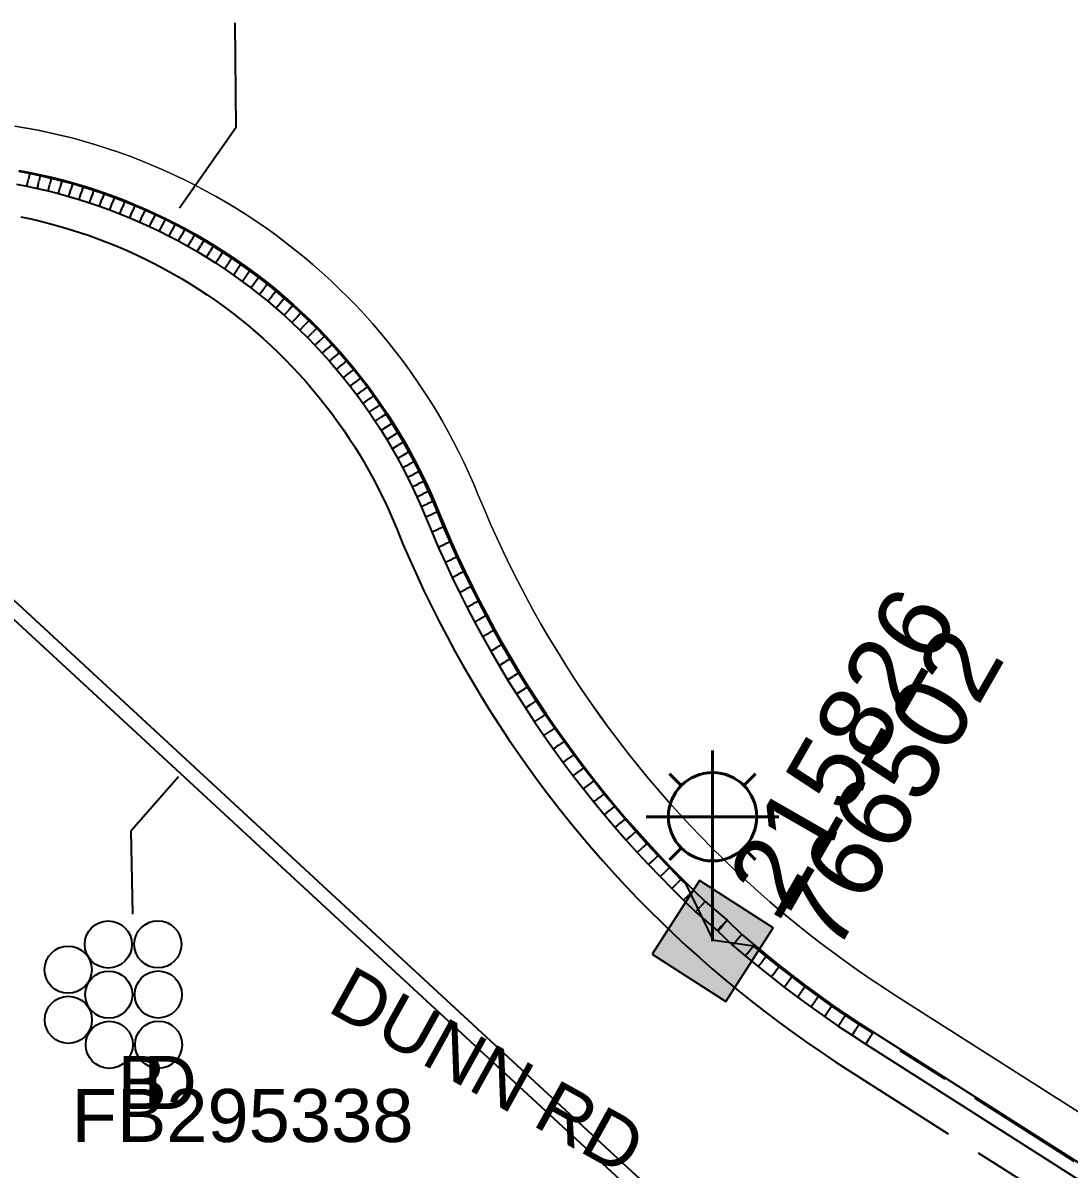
# Model space of a CAD drawing. Header units: metres. Extents: x 0 to 294317, y 0 to 6233398.
# Drawn here: x 292505.28 to 292540.79, y 6232067.26 to 6232106.16 of the extents above; entities that cross this region are included whole.
import ezdxf
from ezdxf.enums import TextEntityAlignment as Align

# ---------------------------------------------------------------- set-up
doc = ezdxf.new("R2010")
doc.units = ezdxf.units.M
doc.linetypes.add('Cable Exist UG', pattern=[8.2, 4, -1.2, 1.8, -1.2])
doc.layers.get('0').update_dxf_attribs({"color": 6})
for name, color, linetype in [('_User Miscellaneous2', 7, 'Continuous'), ('Duct_SP_EXT', 7, 'Continuous'), ('Equip_SP_SL_EXT', 7, 'Continuous'), ('Mains_HV_EXT', 7, 'Continuous'), ('Mains_SL_EXT', 7, 'Continuous'), ('SupportsUG_SP_LV_SL_EXT', 7, 'Continuous')]:
    doc.layers.add(name, color=color, linetype=linetype)
doc.layers.add('Cadastre Land Parcels_SP_EXT', color=9, linetype='Continuous', lineweight=5)
doc.layers.add('Cadastre Roads_SP_EXT', color=9, linetype='Continuous', lineweight=5)
doc.styles.add('COLUMN_LABEL', font='arial.ttf')
doc.styles.add('iecARIAL', font='arial.ttf', dxfattribs={"height": 2})
doc.styles.add('POLE_LABEL', font='arial.ttf')
doc.styles.get("Standard").update_dxf_attribs({"font": 'arial.ttf'})

# ---------------------------------------------------------------- blocks, each defined once
blk = doc.blocks.new('COLUMN_EXT')
blk.add_hatch(color=256).paths.add_polyline_path([(-1.485, 1.485), (-1.485, -1.485), (1.485, -1.485), (1.485, 1.485)])
blk.add_lwpolyline([(-1.485, -1.485), (1.485, -1.485), (1.485, 1.485), (-1.485, 1.485)], close=True)
for tag, height, style, flags, p in [('ASSET_NUM', 2.5, 'COLUMN_LABEL', 8, (2, 2)), ('STRUCTURE_PLANT_NUMBER', 0.2, 'POLE_LABEL', 9, (1.813, 0.031)), ('STREET_CODE', 0.2, 'COLUMN_LABEL', 9, (1.813, -0.2))]:
    blk.add_attdef(tag, text='', height=height, dxfattribs=dict(style=style, flags=flags)).set_placement(p, align=Align.MIDDLE_LEFT)
at = {"flags": 9}
for tag, p in [('COLUMN_TYPE', (1.813, -0.4)), ('OWNED_BY', (1.813, -0.6)), ('STATE', (1.813, -0.8)), ('USAGE', (1.813, -1)), ('LEGEND', (1.813, -1.2)), ('STREETNAME', (1.813, -1.6)), ('LOCATION', (1.813, -1.4)), ('SUBURB', (1.813, -1.8)), ('NOTES', (1.813, -2))]:
    blk.add_attdef(tag, text='', height=0.2, dxfattribs=at).set_placement(p, align=Align.MIDDLE_LEFT)
at = {"flags": 1}
blk.add_attdef('Z', (1.813, -2.351), '', height=0.2, dxfattribs=at)
blk = doc.blocks.new('DUCT_EXT')
blk.add_circle((0, 0.8), 0.8)
at = {"flags": 1}
blk.add_attdef('Z', (0, 0), '', height=0.2, dxfattribs=at)
at = {"flags": 9}
for tag, p in [('DUCT_CODE', (0, 0)), ('XSECT_TYPE', (0, -0.2)), ('FB_REFERENCE', (0, -0.4)), ('STATE', (0, -0.6)), ('NOTES', (0, -0.8))]:
    blk.add_attdef(tag, text='', height=0.2, dxfattribs=at).set_placement(p, align=Align.MIDDLE_LEFT)
blk = doc.blocks.new('SL_LANTERN_EXT')
at = {"lineweight": 40}
for p, q in [((0, 1.968), (0, 6.468)), ((-1.459, 5.676), (-1.061, 5.278)), ((1.458, 5.676), (1.06, 5.278)), ((-2.25, 4.218), (2.25, 4.218)), ((-1.459, 2.759), (-1.061, 3.157)), ((1.458, 2.759), (1.06, 3.157)), ((0, 0), (0, 2.721))]:
    blk.add_line(p, q, dxfattribs=at)
blk.add_circle((0, 4.218), 1.5, dxfattribs=at)
at = {"style": 'iecARIAL', "flags": 8}
blk.add_attdef('ASSET_NUM', (1.5, 1.5), '', height=2.5, dxfattribs=at)
for tag, p, height, flags in [('CONSTRUCTED_VOLTAGE', (0.981, -0.653), 0.2, 9), ('CONTROL_TYPE', (0.981, -0.853), 0.2, 9), ('LNUMBER', (2.181, -3.253), 2.5, 8), ('LANTERN_PURPOSE', (0.981, -1.053), 0.2, 9), ('LANTERN_TYPE', (0.981, -1.253), 0.2, 9), ('OPERATING_VOLTAGE', (0.981, -1.653), 0.2, 9), ('NO_PHASES', (0.981, -1.453), 0.2, 9), ('ORIENTATION', (0.981, -1.853), 0.2, 9), ('OWNED_BY', (0.981, -2.053), 0.2, 9), ('STATE', (0.981, -2.253), 0.2, 9), ('USAGE', (0.981, -2.453), 0.2, 9), ('CEXIST', (0.981, -2.653), 0.2, 9), ('CNEW', (0.981, -2.853), 0.2, 9), ('CNUMBER', (0.981, -3.053), 0.2, 9), ('CREMOVE', (0.981, -3.253), 0.2, 9), ('CREPLACE', (0.981, -3.453), 0.2, 9), ('LKINGHEIGHT', (0.981, -3.653), 0.2, 9), ('LBRACKET', (0.981, -3.853), 0.2, 9), ('LBRACKETVOCAB', (0.981, -4.053), 0.2, 9), ('LCATEGORY', (0.981, -4.253), 0.2, 9), ('LCHARGE1', (0.981, -4.453), 0.2, 9), ('LCHARGE1PERCENT', (0.981, -4.653), 0.2, 9), ('LCHARGE2', (0.981, -4.853), 0.2, 9), ('LCHARGE2PERCENT', (0.981, -5.053), 0.2, 9), ('LCHARGE3', (0.981, -5.253), 0.2, 9), ('LCHARGE3PERCENT', (0.981, -5.453), 0.2, 9), ('LEXIST', (0.981, -5.653), 0.2, 9), ('LLAMP', (0.981, -5.853), 0.2, 9), ('LLAMPVOCAB', (0.981, -6.053), 0.2, 9), ('LMAST', (0.981, -6.253), 0.2, 9), ('LMASTVOCAB', (0.981, -6.453), 0.2, 9), ('LNEW', (0.981, -6.653), 0.2, 9), ('LANTNUMBER', (0.981, -6.853), 0.2, 9), ('LOUTREACH', (0.981, -7.253), 0.2, 9), ('LOUTREACHVOCAB', (0.981, -7.453), 0.2, 9), ('LRATECODE', (0.981, -7.653), 0.2, 9), ('LREMOVE', (0.981, -7.853), 0.2, 9), ('LREPLACE', (0.981, -8.053), 0.2, 9), ('LTYPE', (0.981, -8.253), 0.2, 9), ('LTYPEVOCAB', (0.981, -8.453), 0.2, 9), ('LEGEND', (0.981, -8.653), 0.2, 9), ('LOCATION', (0.981, -8.853), 0.2, 9), ('NOTES', (0.981, -9.053), 0.2, 9), ('STREETNAME', (0.981, -9.253), 0.2, 9), ('SUBURB', (0.981, -9.453), 0.2, 1)]:
    blk.add_attdef(tag, p, '', height=height, dxfattribs=dict(flags=flags))

msp = doc.modelspace()

# ---------------------------------------------------------------- linework, layer by layer
at = {"layer": 'Cadastre Land Parcels_SP_EXT', "linetype": 'Continuous'}
msp.add_lwpolyline([(292505.006, 6232102.664), (292505.404, 6232102.596), (292505.801, 6232102.521), (292506.197, 6232102.437), (292506.59, 6232102.345), (292506.983, 6232102.246), (292507.372, 6232102.139), (292507.76, 6232102.024), (292508.145, 6232101.903), (292508.528, 6232101.773), (292508.908, 6232101.635), (292509.286, 6232101.49), (292509.66, 6232101.338), (292510.031, 6232101.178), (292510.399, 6232101.011), (292510.764, 6232100.837), (292511.126, 6232100.656), (292511.484, 6232100.468), (292511.837, 6232100.272), (292512.187, 6232100.07), (292512.533, 6232099.86), (292512.875, 6232099.644), (292513.212, 6232099.422), (292513.545, 6232099.192), (292513.873, 6232098.956), (292514.197, 6232098.714), (292514.516, 6232098.466), (292514.829, 6232098.21), (292515.138, 6232097.949), (292515.441, 6232097.682), (292515.74, 6232097.409), (292516.032, 6232097.13), (292516.319, 6232096.846), (292516.601, 6232096.556), (292516.876, 6232096.26), (292517.146, 6232095.959), (292517.41, 6232095.653), (292517.667, 6232095.341), (292517.919, 6232095.024), (292518.164, 6232094.703), (292518.403, 6232094.376), (292518.635, 6232094.046), (292518.861, 6232093.71), (292519.08, 6232093.371), (292519.293, 6232093.026), (292519.497, 6232092.679), (292519.696, 6232092.326), (292519.888, 6232091.97), (292520.072, 6232091.611), (292520.249, 6232091.248), (292520.419, 6232090.881), (292520.582, 6232090.511), (292520.738, 6232090.138), (292520.944, 6232089.643), (292521.156, 6232089.15), (292521.376, 6232088.662), (292521.603, 6232088.176), (292521.837, 6232087.694), (292522.078, 6232087.215), (292522.327, 6232086.74), (292522.582, 6232086.268), (292522.844, 6232085.801), (292523.113, 6232085.338), (292523.389, 6232084.877), (292523.672, 6232084.422), (292523.962, 6232083.971), (292524.257, 6232083.524), (292524.56, 6232083.082), (292524.87, 6232082.644), (292525.185, 6232082.21), (292525.506, 6232081.782), (292525.834, 6232081.357), (292526.169, 6232080.939), (292526.509, 6232080.524), (292526.856, 6232080.115), (292527.209, 6232079.712), (292527.567, 6232079.313), (292527.932, 6232078.92), (292528.302, 6232078.533), (292528.677, 6232078.15), (292529.059, 6232077.773), (292529.446, 6232077.402), (292529.838, 6232077.036), (292530.236, 6232076.677), (292530.639, 6232076.324), (292531.047, 6232075.977), (292531.461, 6232075.635), (292531.879, 6232075.3), (292532.302, 6232074.971), (292532.729, 6232074.648), (292533.162, 6232074.331), (292533.599, 6232074.021), (292534.042, 6232073.717), (292534.488, 6232073.421), (292534.938, 6232073.13), (292549.486, 6232063.868)], dxfattribs=at)
at = {"layer": 'Cadastre Roads_SP_EXT', "linetype": 'Continuous'}
msp.add_lwpolyline([(292549.486, 6232063.868), (292534.938, 6232073.13), (292534.488, 6232073.42), (292534.042, 6232073.717), (292533.599, 6232074.021), (292533.162, 6232074.331), (292532.729, 6232074.648), (292532.302, 6232074.971), (292531.879, 6232075.3), (292531.461, 6232075.635), (292531.047, 6232075.977), (292530.639, 6232076.324), (292530.236, 6232076.677), (292529.838, 6232077.036), (292529.446, 6232077.402), (292529.059, 6232077.773), (292528.677, 6232078.15), (292528.302, 6232078.533), (292527.932, 6232078.92), (292527.567, 6232079.313), (292527.209, 6232079.712), (292526.856, 6232080.115), (292526.509, 6232080.524), (292526.169, 6232080.939), (292525.834, 6232081.357), (292525.506, 6232081.782), (292525.185, 6232082.21), (292524.869, 6232082.644), (292524.56, 6232083.082), (292524.257, 6232083.524), (292523.962, 6232083.971), (292523.672, 6232084.422), (292523.389, 6232084.877), (292523.114, 6232085.338), (292522.844, 6232085.801), (292522.582, 6232086.268), (292522.327, 6232086.74), (292522.079, 6232087.215), (292521.837, 6232087.694), (292521.603, 6232088.176), (292521.376, 6232088.662), (292521.157, 6232089.15), (292520.944, 6232089.643), (292520.738, 6232090.138), (292520.583, 6232090.511), (292520.42, 6232090.881), (292520.249, 6232091.248), (292520.072, 6232091.611), (292519.888, 6232091.97), (292519.696, 6232092.326), (292519.497, 6232092.679), (292519.293, 6232093.026), (292519.08, 6232093.371), (292518.861, 6232093.71), (292518.635, 6232094.046), (292518.403, 6232094.376), (292518.164, 6232094.703), (292517.919, 6232095.024), (292517.667, 6232095.341), (292517.41, 6232095.653), (292517.146, 6232095.959), (292516.876, 6232096.26), (292516.601, 6232096.556), (292516.319, 6232096.846), (292516.032, 6232097.13), (292515.74, 6232097.409), (292515.441, 6232097.682), (292515.138, 6232097.949), (292514.829, 6232098.21), (292514.516, 6232098.466), (292514.197, 6232098.714), (292513.873, 6232098.956), (292513.545, 6232099.192), (292513.212, 6232099.422), (292512.875, 6232099.644), (292512.533, 6232099.86), (292512.187, 6232100.07), (292511.838, 6232100.272), (292511.484, 6232100.468), (292511.126, 6232100.656), (292510.764, 6232100.837), (292510.399, 6232101.011), (292510.031, 6232101.178), (292509.66, 6232101.338), (292509.286, 6232101.49), (292508.908, 6232101.635), (292508.528, 6232101.773), (292508.145, 6232101.903), (292507.76, 6232102.024), (292507.373, 6232102.139), (292506.983, 6232102.246), (292506.59, 6232102.345), (292506.197, 6232102.437), (292505.801, 6232102.52), (292505.404, 6232102.596), (292505.006, 6232102.664)], dxfattribs=at)
at = {"layer": 'Duct_SP_EXT'}
for p, q in [((292505.145, 6232101.159), (292505.513, 6232101.089)), ((292505.513, 6232101.089), (292505.466, 6232100.854)), ((292505.513, 6232101.089), (292505.879, 6232101.012)), ((292505.879, 6232101.012), (292505.827, 6232100.777)), ((292505.879, 6232101.012), (292506.246, 6232100.926)), ((292506.246, 6232100.926), (292506.19, 6232100.693)), ((292506.246, 6232100.926), (292506.611, 6232100.834)), ((292505.059, 6232100.687), (292505.418, 6232100.619)), ((292505.418, 6232100.619), (292505.466, 6232100.854)), ((292505.418, 6232100.619), (292505.775, 6232100.543)), ((292505.775, 6232100.543), (292505.827, 6232100.777)), ((292505.775, 6232100.543), (292506.133, 6232100.459)), ((292506.133, 6232100.459), (292506.19, 6232100.693)), ((292506.489, 6232100.37), (292506.55, 6232100.602)), ((292506.611, 6232100.834), (292506.55, 6232100.602)), ((292506.611, 6232100.834), (292506.972, 6232100.735)), ((292506.841, 6232100.273), (292506.906, 6232100.504)), ((292506.972, 6232100.735), (292506.906, 6232100.504)), ((292506.972, 6232100.735), (292507.333, 6232100.628)), ((292507.333, 6232100.628), (292507.262, 6232100.399)), ((292507.333, 6232100.628), (292507.691, 6232100.515)), ((292507.691, 6232100.515), (292507.616, 6232100.287)), ((292507.691, 6232100.515), (292508.045, 6232100.395)), ((292506.133, 6232100.459), (292506.489, 6232100.37)), ((292506.489, 6232100.37), (292506.841, 6232100.273)), ((292506.841, 6232100.273), (292507.192, 6232100.169)), ((292507.192, 6232100.169), (292507.262, 6232100.399)), ((292507.192, 6232100.169), (292507.541, 6232100.059)), ((292507.541, 6232100.059), (292507.616, 6232100.287)), ((292507.886, 6232099.942), (292507.965, 6232100.169)), ((292508.045, 6232100.395), (292507.965, 6232100.169)), ((292508.045, 6232100.395), (292508.398, 6232100.267)), ((292508.398, 6232100.267), (292508.314, 6232100.042)), ((292508.398, 6232100.267), (292508.75, 6232100.132)), ((292508.75, 6232100.132), (292508.662, 6232099.909)), ((292508.75, 6232100.132), (292509.097, 6232099.991)), ((292507.541, 6232100.059), (292507.886, 6232099.942)), ((292507.886, 6232099.942), (292508.23, 6232099.817)), ((292508.23, 6232099.817), (292508.314, 6232100.042)), ((292508.23, 6232099.817), (292508.573, 6232099.685)), ((292508.573, 6232099.685), (292508.662, 6232099.909)), ((292508.911, 6232099.548), (292509.004, 6232099.77)), ((292509.097, 6232099.991), (292509.004, 6232099.77)), ((292509.097, 6232099.991), (292509.441, 6232099.843)), ((292509.441, 6232099.843), (292509.344, 6232099.623)), ((292509.441, 6232099.843), (292509.783, 6232099.687)), ((292508.573, 6232099.685), (292508.911, 6232099.548)), ((292508.911, 6232099.548), (292509.247, 6232099.404)), ((292509.247, 6232099.404), (292509.344, 6232099.623)), ((292509.247, 6232099.404), (292509.581, 6232099.252)), ((292509.581, 6232099.252), (292509.682, 6232099.47)), ((292509.783, 6232099.687), (292509.682, 6232099.47)), ((292509.783, 6232099.687), (292510.123, 6232099.525)), ((292510.123, 6232099.525), (292510.018, 6232099.31)), ((292510.123, 6232099.525), (292510.459, 6232099.357)), ((292510.459, 6232099.357), (292510.35, 6232099.143)), ((292510.459, 6232099.357), (292510.79, 6232099.183)), ((292509.581, 6232099.252), (292509.913, 6232099.094)), ((292509.913, 6232099.094), (292510.018, 6232099.31)), ((292509.913, 6232099.094), (292510.24, 6232098.93)), ((292510.24, 6232098.93), (292510.35, 6232099.143)), ((292510.562, 6232098.761), (292510.676, 6232098.972)), ((292510.79, 6232099.183), (292510.676, 6232098.972)), ((292510.79, 6232099.183), (292511.118, 6232099.001)), ((292511.118, 6232099.001), (292511, 6232098.792)), ((292511.118, 6232099.001), (292511.444, 6232098.813)), ((292510.24, 6232098.93), (292510.562, 6232098.761)), ((292510.562, 6232098.761), (292510.882, 6232098.584)), ((292510.882, 6232098.584), (292511, 6232098.792)), ((292510.882, 6232098.584), (292511.2, 6232098.4)), ((292511.2, 6232098.4), (292511.322, 6232098.606)), ((292511.444, 6232098.813), (292511.322, 6232098.606)), ((292511.444, 6232098.813), (292511.765, 6232098.619)), ((292511.765, 6232098.619), (292511.638, 6232098.415)), ((292511.765, 6232098.619), (292512.082, 6232098.418)), ((292511.2, 6232098.4), (292511.512, 6232098.211)), ((292511.512, 6232098.211), (292511.638, 6232098.415)), ((292511.512, 6232098.211), (292511.822, 6232098.015)), ((292511.822, 6232098.015), (292511.952, 6232098.216)), ((292512.082, 6232098.418), (292511.952, 6232098.216)), ((292512.082, 6232098.418), (292512.395, 6232098.211)), ((292512.395, 6232098.211), (292512.261, 6232098.012)), ((292512.395, 6232098.211), (292512.704, 6232097.999)), ((292556.852, 6232038.627), (292492.659, 6232097.938)), ((292511.822, 6232098.015), (292512.127, 6232097.813)), ((292512.127, 6232097.813), (292512.261, 6232098.012)), ((292512.127, 6232097.813), (292512.427, 6232097.606)), ((292512.427, 6232097.606), (292512.565, 6232097.803)), ((292512.704, 6232097.999), (292512.565, 6232097.803)), ((292512.704, 6232097.999), (292513.01, 6232097.778)), ((292513.01, 6232097.778), (292512.868, 6232097.585)), ((292513.01, 6232097.778), (292513.312, 6232097.553)), ((292556.526, 6232038.275), (292492.334, 6232097.586)), ((292512.427, 6232097.606), (292512.726, 6232097.391)), ((292512.726, 6232097.391), (292512.868, 6232097.585)), ((292512.726, 6232097.391), (292513.02, 6232097.172)), ((292513.312, 6232097.553), (292513.166, 6232097.362)), ((292513.312, 6232097.553), (292513.605, 6232097.324)), ((292513.02, 6232097.172), (292513.166, 6232097.362)), ((292513.02, 6232097.172), (292513.306, 6232096.949)), ((292513.306, 6232096.949), (292513.455, 6232097.137)), ((292513.605, 6232097.324), (292513.455, 6232097.137)), ((292513.605, 6232097.324), (292513.897, 6232097.086)), ((292513.897, 6232097.086), (292513.744, 6232096.902)), ((292513.897, 6232097.086), (292514.185, 6232096.843)), ((292513.306, 6232096.949), (292513.591, 6232096.717)), ((292513.591, 6232096.717), (292513.744, 6232096.902)), ((292513.591, 6232096.717), (292513.871, 6232096.48)), ((292513.871, 6232096.48), (292514.028, 6232096.662)), ((292514.185, 6232096.843), (292514.028, 6232096.662)), ((292514.185, 6232096.843), (292514.466, 6232096.596)), ((292513.871, 6232096.48), (292514.145, 6232096.238)), ((292514.145, 6232096.238), (292514.306, 6232096.417)), ((292514.145, 6232096.238), (292514.415, 6232095.991)), ((292514.466, 6232096.596), (292514.306, 6232096.417)), ((292514.466, 6232096.596), (292514.743, 6232096.342)), ((292514.743, 6232096.342), (292514.579, 6232096.167)), ((292514.743, 6232096.342), (292515.015, 6232096.083)), ((292514.415, 6232095.991), (292514.579, 6232096.167)), ((292514.415, 6232095.991), (292514.68, 6232095.739)), ((292514.68, 6232095.739), (292514.848, 6232095.911)), ((292515.015, 6232096.083), (292514.848, 6232095.911)), ((292515.015, 6232096.083), (292515.281, 6232095.819)), ((292515.281, 6232095.819), (292515.111, 6232095.65)), ((292515.281, 6232095.819), (292515.542, 6232095.55)), ((292514.68, 6232095.739), (292514.94, 6232095.482)), ((292514.94, 6232095.482), (292515.111, 6232095.65)), ((292514.94, 6232095.482), (292515.194, 6232095.22)), ((292515.542, 6232095.55), (292515.368, 6232095.385)), ((292515.542, 6232095.55), (292515.799, 6232095.274)), ((292515.194, 6232095.22), (292515.368, 6232095.385)), ((292515.194, 6232095.22), (292515.444, 6232094.95)), ((292515.444, 6232094.95), (292515.622, 6232095.112)), ((292515.799, 6232095.274), (292515.622, 6232095.112)), ((292515.799, 6232095.274), (292516.049, 6232094.995)), ((292515.444, 6232094.95), (292515.689, 6232094.678)), ((292515.689, 6232094.678), (292515.869, 6232094.837)), ((292515.689, 6232094.678), (292515.926, 6232094.402)), ((292516.049, 6232094.995), (292515.869, 6232094.837)), ((292516.049, 6232094.995), (292516.293, 6232094.711)), ((292516.293, 6232094.711), (292516.11, 6232094.557)), ((292516.293, 6232094.711), (292516.533, 6232094.422)), ((292515.926, 6232094.402), (292516.11, 6232094.557)), ((292515.926, 6232094.402), (292516.16, 6232094.12)), ((292516.16, 6232094.12), (292516.346, 6232094.271)), ((292516.533, 6232094.422), (292516.346, 6232094.271)), ((292516.533, 6232094.422), (292516.767, 6232094.127)), ((292516.16, 6232094.12), (292516.388, 6232093.832)), ((292516.388, 6232093.832), (292516.578, 6232093.979)), ((292516.767, 6232094.127), (292516.578, 6232093.979)), ((292516.767, 6232094.127), (292516.995, 6232093.829)), ((292516.388, 6232093.832), (292516.611, 6232093.541)), ((292516.611, 6232093.541), (292516.803, 6232093.685)), ((292516.611, 6232093.541), (292516.826, 6232093.246)), ((292516.995, 6232093.829), (292516.803, 6232093.685)), ((292516.995, 6232093.829), (292517.216, 6232093.526)), ((292517.216, 6232093.526), (292517.021, 6232093.386)), ((292517.216, 6232093.526), (292517.431, 6232093.219)), ((292516.826, 6232093.246), (292517.021, 6232093.386)), ((292516.826, 6232093.246), (292517.036, 6232092.948)), ((292517.431, 6232093.219), (292517.234, 6232093.084)), ((292517.431, 6232093.219), (292517.641, 6232092.907)), ((292517.036, 6232092.948), (292517.234, 6232093.084)), ((292517.036, 6232092.948), (292517.24, 6232092.643)), ((292517.24, 6232092.643), (292517.441, 6232092.775)), ((292517.641, 6232092.907), (292517.441, 6232092.775)), ((292517.641, 6232092.907), (292517.845, 6232092.591)), ((292517.24, 6232092.643), (292517.439, 6232092.335)), ((292517.439, 6232092.335), (292517.642, 6232092.463)), ((292517.439, 6232092.335), (292517.631, 6232092.024)), ((292517.845, 6232092.591), (292517.642, 6232092.463)), ((292517.845, 6232092.591), (292518.042, 6232092.272)), ((292517.631, 6232092.024), (292517.837, 6232092.148)), ((292517.631, 6232092.024), (292517.817, 6232091.71)), ((292518.042, 6232092.272), (292517.837, 6232092.148)), ((292518.232, 6232091.949), (292518.024, 6232091.829)), ((292518.042, 6232092.272), (292518.232, 6232091.949)), ((292518.232, 6232091.949), (292518.418, 6232091.621)), ((292517.817, 6232091.71), (292518.024, 6232091.829)), ((292517.817, 6232091.71), (292517.997, 6232091.389)), ((292518.418, 6232091.621), (292518.208, 6232091.505)), ((292518.418, 6232091.621), (292518.596, 6232091.29)), ((292517.997, 6232091.389), (292518.208, 6232091.505)), ((292517.997, 6232091.389), (292518.171, 6232091.067)), ((292518.171, 6232091.067), (292518.383, 6232091.179)), ((292518.596, 6232091.29), (292518.383, 6232091.179)), ((292518.596, 6232091.29), (292518.766, 6232090.958)), ((292518.171, 6232091.067), (292518.337, 6232090.743)), ((292518.337, 6232090.743), (292518.552, 6232090.85)), ((292518.766, 6232090.958), (292518.552, 6232090.85)), ((292518.766, 6232090.958), (292518.931, 6232090.621)), ((292518.337, 6232090.743), (292518.497, 6232090.415)), ((292518.497, 6232090.415), (292518.714, 6232090.518)), ((292518.497, 6232090.415), (292518.652, 6232090.081)), ((292518.931, 6232090.621), (292518.714, 6232090.518)), ((292518.931, 6232090.621), (292519.089, 6232090.279)), ((292518.652, 6232090.081), (292518.871, 6232090.18)), ((292518.652, 6232090.081), (292518.799, 6232089.746)), ((292519.089, 6232090.279), (292518.871, 6232090.18)), ((292519.089, 6232090.279), (292519.241, 6232089.936)), ((292518.799, 6232089.746), (292519.02, 6232089.841)), ((292518.799, 6232089.746), (292518.947, 6232089.393)), ((292519.241, 6232089.936), (292519.02, 6232089.841)), ((292519.241, 6232089.936), (292519.39, 6232089.577)), ((292518.947, 6232089.393), (292519.169, 6232089.485)), ((292518.947, 6232089.393), (292519.157, 6232088.886)), ((292519.39, 6232089.577), (292519.169, 6232089.485)), ((292519.39, 6232089.577), (292519.599, 6232089.073)), ((292519.157, 6232088.886), (292519.378, 6232088.98)), ((292519.157, 6232088.886), (292519.381, 6232088.368)), ((292519.599, 6232089.073), (292519.378, 6232088.98)), ((292519.599, 6232089.073), (292519.82, 6232088.561)), ((292519.381, 6232088.368), (292519.601, 6232088.465)), ((292519.82, 6232088.561), (292519.601, 6232088.465)), ((292519.82, 6232088.561), (292520.049, 6232088.053)), ((292519.381, 6232088.368), (292519.612, 6232087.853)), ((292520.049, 6232088.053), (292519.83, 6232087.953)), ((292520.049, 6232088.053), (292520.285, 6232087.548)), ((292519.612, 6232087.853), (292519.83, 6232087.953)), ((292519.612, 6232087.853), (292519.851, 6232087.342)), ((292519.851, 6232087.342), (292520.068, 6232087.445)), ((292519.851, 6232087.342), (292520.098, 6232086.833)), ((292520.285, 6232087.548), (292520.068, 6232087.445)), ((292520.285, 6232087.548), (292520.528, 6232087.046)), ((292520.098, 6232086.833), (292520.313, 6232086.94)), ((292520.528, 6232087.046), (292520.313, 6232086.94)), ((292520.528, 6232087.046), (292520.78, 6232086.548)), ((292520.098, 6232086.833), (292520.353, 6232086.329)), ((292520.78, 6232086.548), (292520.566, 6232086.438)), ((292520.78, 6232086.548), (292521.038, 6232086.054)), ((292520.353, 6232086.329), (292520.566, 6232086.438)), ((292520.353, 6232086.329), (292520.614, 6232085.829)), ((292520.614, 6232085.829), (292520.826, 6232085.941)), ((292520.614, 6232085.829), (292520.883, 6232085.331)), ((292521.038, 6232086.054), (292520.826, 6232085.941)), ((292521.038, 6232086.054), (292521.304, 6232085.563)), ((292520.883, 6232085.331), (292521.093, 6232085.447)), ((292520.883, 6232085.331), (292521.16, 6232084.839)), ((292521.304, 6232085.563), (292521.093, 6232085.447)), ((292521.304, 6232085.563), (292521.576, 6232085.077)), ((292521.16, 6232084.839), (292521.368, 6232084.958)), ((292521.576, 6232085.077), (292521.368, 6232084.958)), ((292521.576, 6232085.077), (292521.856, 6232084.596)), ((292521.16, 6232084.839), (292521.443, 6232084.352)), ((292521.856, 6232084.596), (292521.649, 6232084.474)), ((292521.856, 6232084.596), (292522.143, 6232084.117)), ((292521.443, 6232084.352), (292521.649, 6232084.474)), ((292521.443, 6232084.352), (292521.733, 6232083.867)), ((292521.733, 6232083.867), (292521.938, 6232083.992)), ((292521.733, 6232083.867), (292522.031, 6232083.386)), ((292522.143, 6232084.117), (292521.938, 6232083.992)), ((292522.143, 6232084.117), (292522.437, 6232083.642)), ((292522.031, 6232083.386), (292522.234, 6232083.514)), ((292522.031, 6232083.386), (292522.336, 6232082.911)), ((292522.437, 6232083.642), (292522.234, 6232083.514)), ((292522.437, 6232083.642), (292522.739, 6232083.174)), ((292522.336, 6232082.911), (292522.537, 6232083.043)), ((292522.739, 6232083.174), (292522.537, 6232083.043)), ((292522.739, 6232083.174), (292523.046, 6232082.708)), ((292522.336, 6232082.911), (292522.648, 6232082.44)), ((292523.046, 6232082.708), (292522.847, 6232082.574)), ((292523.046, 6232082.708), (292523.362, 6232082.248)), ((292522.648, 6232082.44), (292522.847, 6232082.574)), ((292522.648, 6232082.44), (292522.968, 6232081.973)), ((292523.362, 6232082.248), (292523.165, 6232082.111)), ((292523.362, 6232082.248), (292523.683, 6232081.793)), ((292522.968, 6232081.973), (292523.165, 6232082.111)), ((292522.968, 6232081.973), (292523.293, 6232081.514)), ((292523.293, 6232081.514), (292523.488, 6232081.654)), ((292523.293, 6232081.514), (292523.624, 6232081.058)), ((292523.683, 6232081.793), (292523.488, 6232081.654)), ((292523.683, 6232081.793), (292524.01, 6232081.343)), ((292523.624, 6232081.058), (292523.817, 6232081.2)), ((292523.624, 6232081.058), (292523.963, 6232080.606)), ((292524.01, 6232081.343), (292523.817, 6232081.2)), ((292524.01, 6232081.343), (292524.345, 6232080.897)), ((292523.963, 6232080.606), (292524.154, 6232080.751)), ((292524.345, 6232080.897), (292524.154, 6232080.751)), ((292524.345, 6232080.897), (292524.687, 6232080.454)), ((292523.963, 6232080.606), (292524.309, 6232080.158)), ((292524.309, 6232080.158), (292524.498, 6232080.306)), ((292524.687, 6232080.454), (292524.498, 6232080.306)), ((292524.687, 6232080.454), (292525.035, 6232080.019)), ((292524.309, 6232080.158), (292524.662, 6232079.717)), ((292524.662, 6232079.717), (292524.848, 6232079.868)), ((292525.035, 6232080.019), (292524.848, 6232079.868)), ((292525.035, 6232080.019), (292525.388, 6232079.589)), ((292524.662, 6232079.717), (292525.02, 6232079.281)), ((292525.388, 6232079.589), (292525.204, 6232079.435)), ((292525.388, 6232079.589), (292525.75, 6232079.162)), ((292525.02, 6232079.281), (292525.204, 6232079.435)), ((292525.02, 6232079.281), (292525.386, 6232078.849)), ((292525.75, 6232079.162), (292525.568, 6232079.006)), ((292525.75, 6232079.162), (292526.116, 6232078.744)), ((292525.386, 6232078.849), (292525.568, 6232079.006)), ((292525.386, 6232078.849), (292525.757, 6232078.425)), ((292526.116, 6232078.744), (292525.936, 6232078.585)), ((292526.116, 6232078.744), (292526.489, 6232078.329)), ((292525.757, 6232078.425), (292525.936, 6232078.585)), ((292525.757, 6232078.425), (292526.134, 6232078.005)), ((292526.489, 6232078.329), (292526.312, 6232078.167)), ((292526.489, 6232078.329), (292526.869, 6232077.919)), ((292526.134, 6232078.005), (292526.312, 6232078.167)), ((292526.134, 6232078.005), (292526.519, 6232077.59)), ((292526.519, 6232077.59), (292526.694, 6232077.755)), ((292526.519, 6232077.59), (292526.908, 6232077.183)), ((292526.869, 6232077.919), (292526.694, 6232077.755)), ((292526.869, 6232077.919), (292527.253, 6232077.517)), ((292526.908, 6232077.183), (292527.081, 6232077.35)), ((292526.908, 6232077.183), (292527.304, 6232076.78)), ((292527.253, 6232077.517), (292527.081, 6232077.35)), ((292527.253, 6232077.517), (292527.644, 6232077.119)), ((292527.304, 6232076.78), (292527.474, 6232076.95)), ((292527.304, 6232076.78), (292527.706, 6232076.383)), ((292527.644, 6232077.119), (292527.474, 6232076.95)), ((292527.644, 6232077.119), (292528.041, 6232076.727)), ((292527.706, 6232076.383), (292527.873, 6232076.555)), ((292527.706, 6232076.383), (292528.116, 6232075.989)), ((292528.041, 6232076.727), (292527.873, 6232076.555)), ((292528.041, 6232076.727), (292528.439, 6232076.344)), ((292528.116, 6232075.989), (292528.277, 6232076.167)), ((292528.116, 6232075.989), (292528.874, 6232075.337)), ((292528.439, 6232076.344), (292528.277, 6232076.167)), ((292528.439, 6232076.344), (292529.187, 6232075.7)), ((292529.182, 6232075.705), (292529.016, 6232075.533)), ((292529.187, 6232075.7), (292529.03, 6232075.518)), ((292529.182, 6232075.705), (292529.689, 6232075.215)), ((292528.849, 6232075.36), (292529.016, 6232075.533)), ((292528.849, 6232075.36), (292529.367, 6232074.859)), ((292528.874, 6232075.337), (292529.03, 6232075.518)), ((292529.689, 6232075.215), (292529.528, 6232075.037)), ((292529.689, 6232075.215), (292530.109, 6232074.858)), ((292529.367, 6232074.859), (292529.528, 6232075.037)), ((292529.367, 6232074.859), (292529.801, 6232074.49)), ((292530.109, 6232074.858), (292529.955, 6232074.674)), ((292530.109, 6232074.858), (292530.539, 6232074.503)), ((292529.801, 6232074.49), (292529.955, 6232074.674)), ((292529.801, 6232074.49), (292530.236, 6232074.13)), ((292530.539, 6232074.503), (292530.387, 6232074.317)), ((292530.539, 6232074.503), (292530.974, 6232074.154)), ((292530.236, 6232074.13), (292530.387, 6232074.317)), ((292530.236, 6232074.13), (292530.677, 6232073.777)), ((292530.974, 6232074.154), (292530.825, 6232073.965)), ((292530.974, 6232074.154), (292531.414, 6232073.812)), ((292530.677, 6232073.777), (292530.825, 6232073.965)), ((292530.677, 6232073.777), (292531.122, 6232073.431)), ((292531.414, 6232073.812), (292531.268, 6232073.621)), ((292531.414, 6232073.812), (292531.858, 6232073.476)), ((292531.122, 6232073.431), (292531.268, 6232073.621)), ((292531.122, 6232073.431), (292531.572, 6232073.091)), ((292531.572, 6232073.091), (292531.715, 6232073.284)), ((292531.858, 6232073.476), (292531.715, 6232073.284)), ((292531.858, 6232073.476), (292532.308, 6232073.147)), ((292531.572, 6232073.091), (292532.027, 6232072.758)), ((292532.027, 6232072.758), (292532.168, 6232072.952)), ((292532.308, 6232073.147), (292532.168, 6232072.952)), ((292532.308, 6232073.147), (292532.764, 6232072.824)), ((292532.027, 6232072.758), (292532.489, 6232072.43)), ((292532.489, 6232072.43), (292532.626, 6232072.627)), ((292532.764, 6232072.824), (292532.626, 6232072.627)), ((292532.764, 6232072.824), (292533.224, 6232072.507)), ((292533.224, 6232072.507), (292533.09, 6232072.308)), ((292533.224, 6232072.507), (292533.688, 6232072.199)), ((292532.489, 6232072.43), (292532.956, 6232072.109)), ((292532.956, 6232072.109), (292533.09, 6232072.308)), ((292532.956, 6232072.109), (292533.425, 6232071.797)), ((292533.688, 6232072.199), (292533.557, 6232071.998)), ((292533.688, 6232072.199), (292534.15, 6232071.901)), ((292533.425, 6232071.797), (292533.557, 6232071.998)), ((292533.425, 6232071.797), (292533.891, 6232071.497)), ((292533.891, 6232071.497), (292534.021, 6232071.699)), ((292534.15, 6232071.901), (292534.021, 6232071.699)), ((292534.15, 6232071.901), (292548.702, 6232062.636)), ((292533.891, 6232071.497), (292548.444, 6232062.231))]:
    msp.add_line(p, q, dxfattribs=at)
for points in [[(292512.474, 6232106.163), (292512.512, 6232102.604), (292510.594, 6232099.871)], [(292509.016, 6232075.909), (292508.96, 6232078.744), (292510.558, 6232080.585)]]:
    msp.add_lwpolyline(points, dxfattribs=at)
at = {"layer": 'Mains_HV_EXT', "linetype": 'Cable Exist UG'}
msp.add_lwpolyline([(292505.209, 6232099.579), (292505.545, 6232099.508), (292505.883, 6232099.429), (292506.22, 6232099.344), (292506.55, 6232099.254), (292506.882, 6232099.156), (292507.211, 6232099.052), (292507.535, 6232098.942), (292507.859, 6232098.824), (292508.184, 6232098.699), (292508.502, 6232098.57), (292508.818, 6232098.434), (292509.134, 6232098.291), (292509.447, 6232098.142), (292509.756, 6232097.987), (292510.058, 6232097.828), (292510.359, 6232097.661), (292510.66, 6232097.487), (292510.954, 6232097.309), (292511.246, 6232097.124), (292511.534, 6232096.934), (292511.817, 6232096.74), (292512.1, 6232096.536), (292512.378, 6232096.329), (292512.645, 6232096.12), (292512.914, 6232095.901), (292513.179, 6232095.677), (292513.437, 6232095.449), (292513.692, 6232095.217), (292513.942, 6232094.978), (292514.187, 6232094.736), (292514.425, 6232094.49), (292514.662, 6232094.235), (292514.893, 6232093.979), (292515.116, 6232093.719), (292515.336, 6232093.452), (292515.552, 6232093.18), (292515.762, 6232092.906), (292515.964, 6232092.629), (292516.162, 6232092.348), (292516.355, 6232092.061), (292516.543, 6232091.769), (292516.724, 6232091.476), (292516.898, 6232091.18), (292517.069, 6232090.877), (292517.233, 6232090.574), (292517.389, 6232090.269), (292517.54, 6232089.96), (292517.686, 6232089.644), (292517.825, 6232089.329), (292517.968, 6232088.985), (292518.181, 6232088.472), (292518.411, 6232087.94), (292518.648, 6232087.412), (292518.894, 6232086.886), (292519.148, 6232086.363), (292519.409, 6232085.845), (292519.678, 6232085.331), (292519.955, 6232084.819), (292520.239, 6232084.313), (292520.53, 6232083.813), (292520.828, 6232083.315), (292521.135, 6232082.82), (292521.448, 6232082.333), (292521.768, 6232081.848), (292522.098, 6232081.368), (292522.431, 6232080.896), (292522.771, 6232080.428), (292523.12, 6232079.964), (292523.476, 6232079.502), (292523.839, 6232079.049), (292524.206, 6232078.602), (292524.583, 6232078.158), (292524.964, 6232077.722), (292525.352, 6232077.29), (292525.748, 6232076.864), (292526.146, 6232076.446), (292526.553, 6232076.032), (292526.966, 6232075.624), (292527.384, 6232075.223), (292527.81, 6232074.825), (292528.242, 6232074.436), (292528.678, 6232074.053), (292529.119, 6232073.678), (292529.566, 6232073.308), (292530.02, 6232072.945), (292530.477, 6232072.589), (292530.94, 6232072.24), (292531.407, 6232071.898), (292531.882, 6232071.561), (292532.362, 6232071.231), (292532.844, 6232070.911), (292533.319, 6232070.604), (292547.875, 6232061.337)], dxfattribs=at)
at = {"layer": 'Mains_SL_EXT', "linetype": 'Cable Exist UG'}
for points in [[(292528.726, 6232075.019), (292527.803, 6232076.906), (292527.803, 6232076.906), (292527.615, 6232077.091), (292527.224, 6232077.489), (292526.84, 6232077.892), (292526.459, 6232078.302), (292526.086, 6232078.717), (292525.72, 6232079.136), (292525.358, 6232079.563), (292525.004, 6232079.994), (292524.655, 6232080.43), (292524.313, 6232080.873), (292523.978, 6232081.319), (292523.65, 6232081.77), (292523.329, 6232082.225), (292523.013, 6232082.686), (292522.705, 6232083.152), (292522.403, 6232083.621), (292522.109, 6232084.096), (292521.822, 6232084.575), (292521.542, 6232085.057), (292521.268, 6232085.544), (292521.002, 6232086.035), (292520.744, 6232086.53), (292520.492, 6232087.029), (292520.249, 6232087.531), (292520.012, 6232088.037), (292519.784, 6232088.545), (292519.562, 6232089.058), (292519.353, 6232089.562), (292519.204, 6232089.92), (292519.053, 6232090.262), (292518.894, 6232090.604), (292518.731, 6232090.94), (292518.56, 6232091.272), (292518.383, 6232091.602), (292518.198, 6232091.929), (292518.008, 6232092.251), (292517.811, 6232092.57), (292517.608, 6232092.885), (292517.399, 6232093.197), (292517.184, 6232093.503), (292516.963, 6232093.805), (292516.735, 6232094.102), (292516.502, 6232094.397), (292516.263, 6232094.686), (292516.019, 6232094.969), (292515.769, 6232095.247), (292515.513, 6232095.523), (292515.253, 6232095.791), (292514.987, 6232096.054), (292514.716, 6232096.313), (292514.439, 6232096.566), (292514.159, 6232096.813), (292513.872, 6232097.055), (292513.58, 6232097.293), (292513.287, 6232097.521), (292512.986, 6232097.746), (292512.681, 6232097.966), (292512.373, 6232098.178), (292512.061, 6232098.384), (292511.744, 6232098.585), (292511.424, 6232098.778), (292511.098, 6232098.966), (292510.771, 6232099.148), (292510.441, 6232099.321), (292510.106, 6232099.489), (292509.767, 6232099.651), (292509.425, 6232099.806), (292509.081, 6232099.954), (292508.735, 6232100.095), (292508.384, 6232100.23), (292508.032, 6232100.357), (292507.678, 6232100.477), (292507.321, 6232100.59), (292506.961, 6232100.697), (292506.601, 6232100.795), (292506.237, 6232100.887), (292505.871, 6232100.972), (292505.505, 6232101.05), (292505.137, 6232101.12)], [(292574.679, 6232045.592), (292573.243, 6232046.964), (292573.243, 6232046.964), (292548.68, 6232062.602), (292547.884, 6232063.109), (292547.884, 6232063.109), (292534.129, 6232071.867), (292533.666, 6232072.166), (292533.202, 6232072.474), (292532.741, 6232072.791), (292532.285, 6232073.115), (292531.835, 6232073.444), (292531.389, 6232073.78), (292530.949, 6232074.122), (292530.513, 6232074.472), (292530.091, 6232074.821), (292528.666, 6232075.027)]]:
    msp.add_lwpolyline(points, dxfattribs=at)

# ---------------------------------------------------------------- block references
at = {"layer": 'Duct_SP_EXT', "rotation": 90}
for p in [(292508.98, 6232074.88), (292510.662, 6232074.885), (292507.616, 6232074.024), (292508.996, 6232073.177), (292510.675, 6232073.181), (292507.625, 6232072.322), (292509.012, 6232071.475), (292510.686, 6232071.479)]:
    msp.add_blockref('DUCT_EXT', p, dxfattribs=at)
at = {"layer": 'Equip_SP_SL_EXT'}
ref = msp.add_blockref('SL_LANTERN_EXT', (292528.691, 6232074.998), dxfattribs=at)
ref.add_attrib('ASSET_NUM', '215826', dxfattribs={"layer": '0', "height": 2.5, "rotation": 60.167, "style": 'iecARIAL'}).set_placement((292530.191, 6232076.498), align=Align.MIDDLE_LEFT)
at = {"layer": 'SupportsUG_SP_LV_SL_EXT'}
ref = msp.add_blockref('COLUMN_EXT', (292528.691, 6232074.998), dxfattribs=dict(at, rotation=327.2315063803206))
ref.add_attrib('ASSET_NUM', '766502', dxfattribs={"layer": '0', "height": 2.5, "rotation": 60.167, "style": 'COLUMN_LABEL'}).set_placement((292530.691, 6232075.748), align=Align.TOP_LEFT)

# ---------------------------------------------------------------- texts
at = {"layer": '_User Miscellaneous2'}
for s, p in [('B', (292508.492, 6232069.293)), ('D', (292509.368, 6232069.296)), ('FB295338', (292506.935, 6232068.175))]:
    msp.add_text(s, height=1.8, dxfattribs=at).set_placement(p)
at = {"layer": 'Cadastre Roads_SP_EXT'}
msp.add_text('DUNN RD', height=1.8, rotation=330.922, dxfattribs=at).set_placement((292515.561, 6232072.636))

doc.saveas('drawing.dxf')
